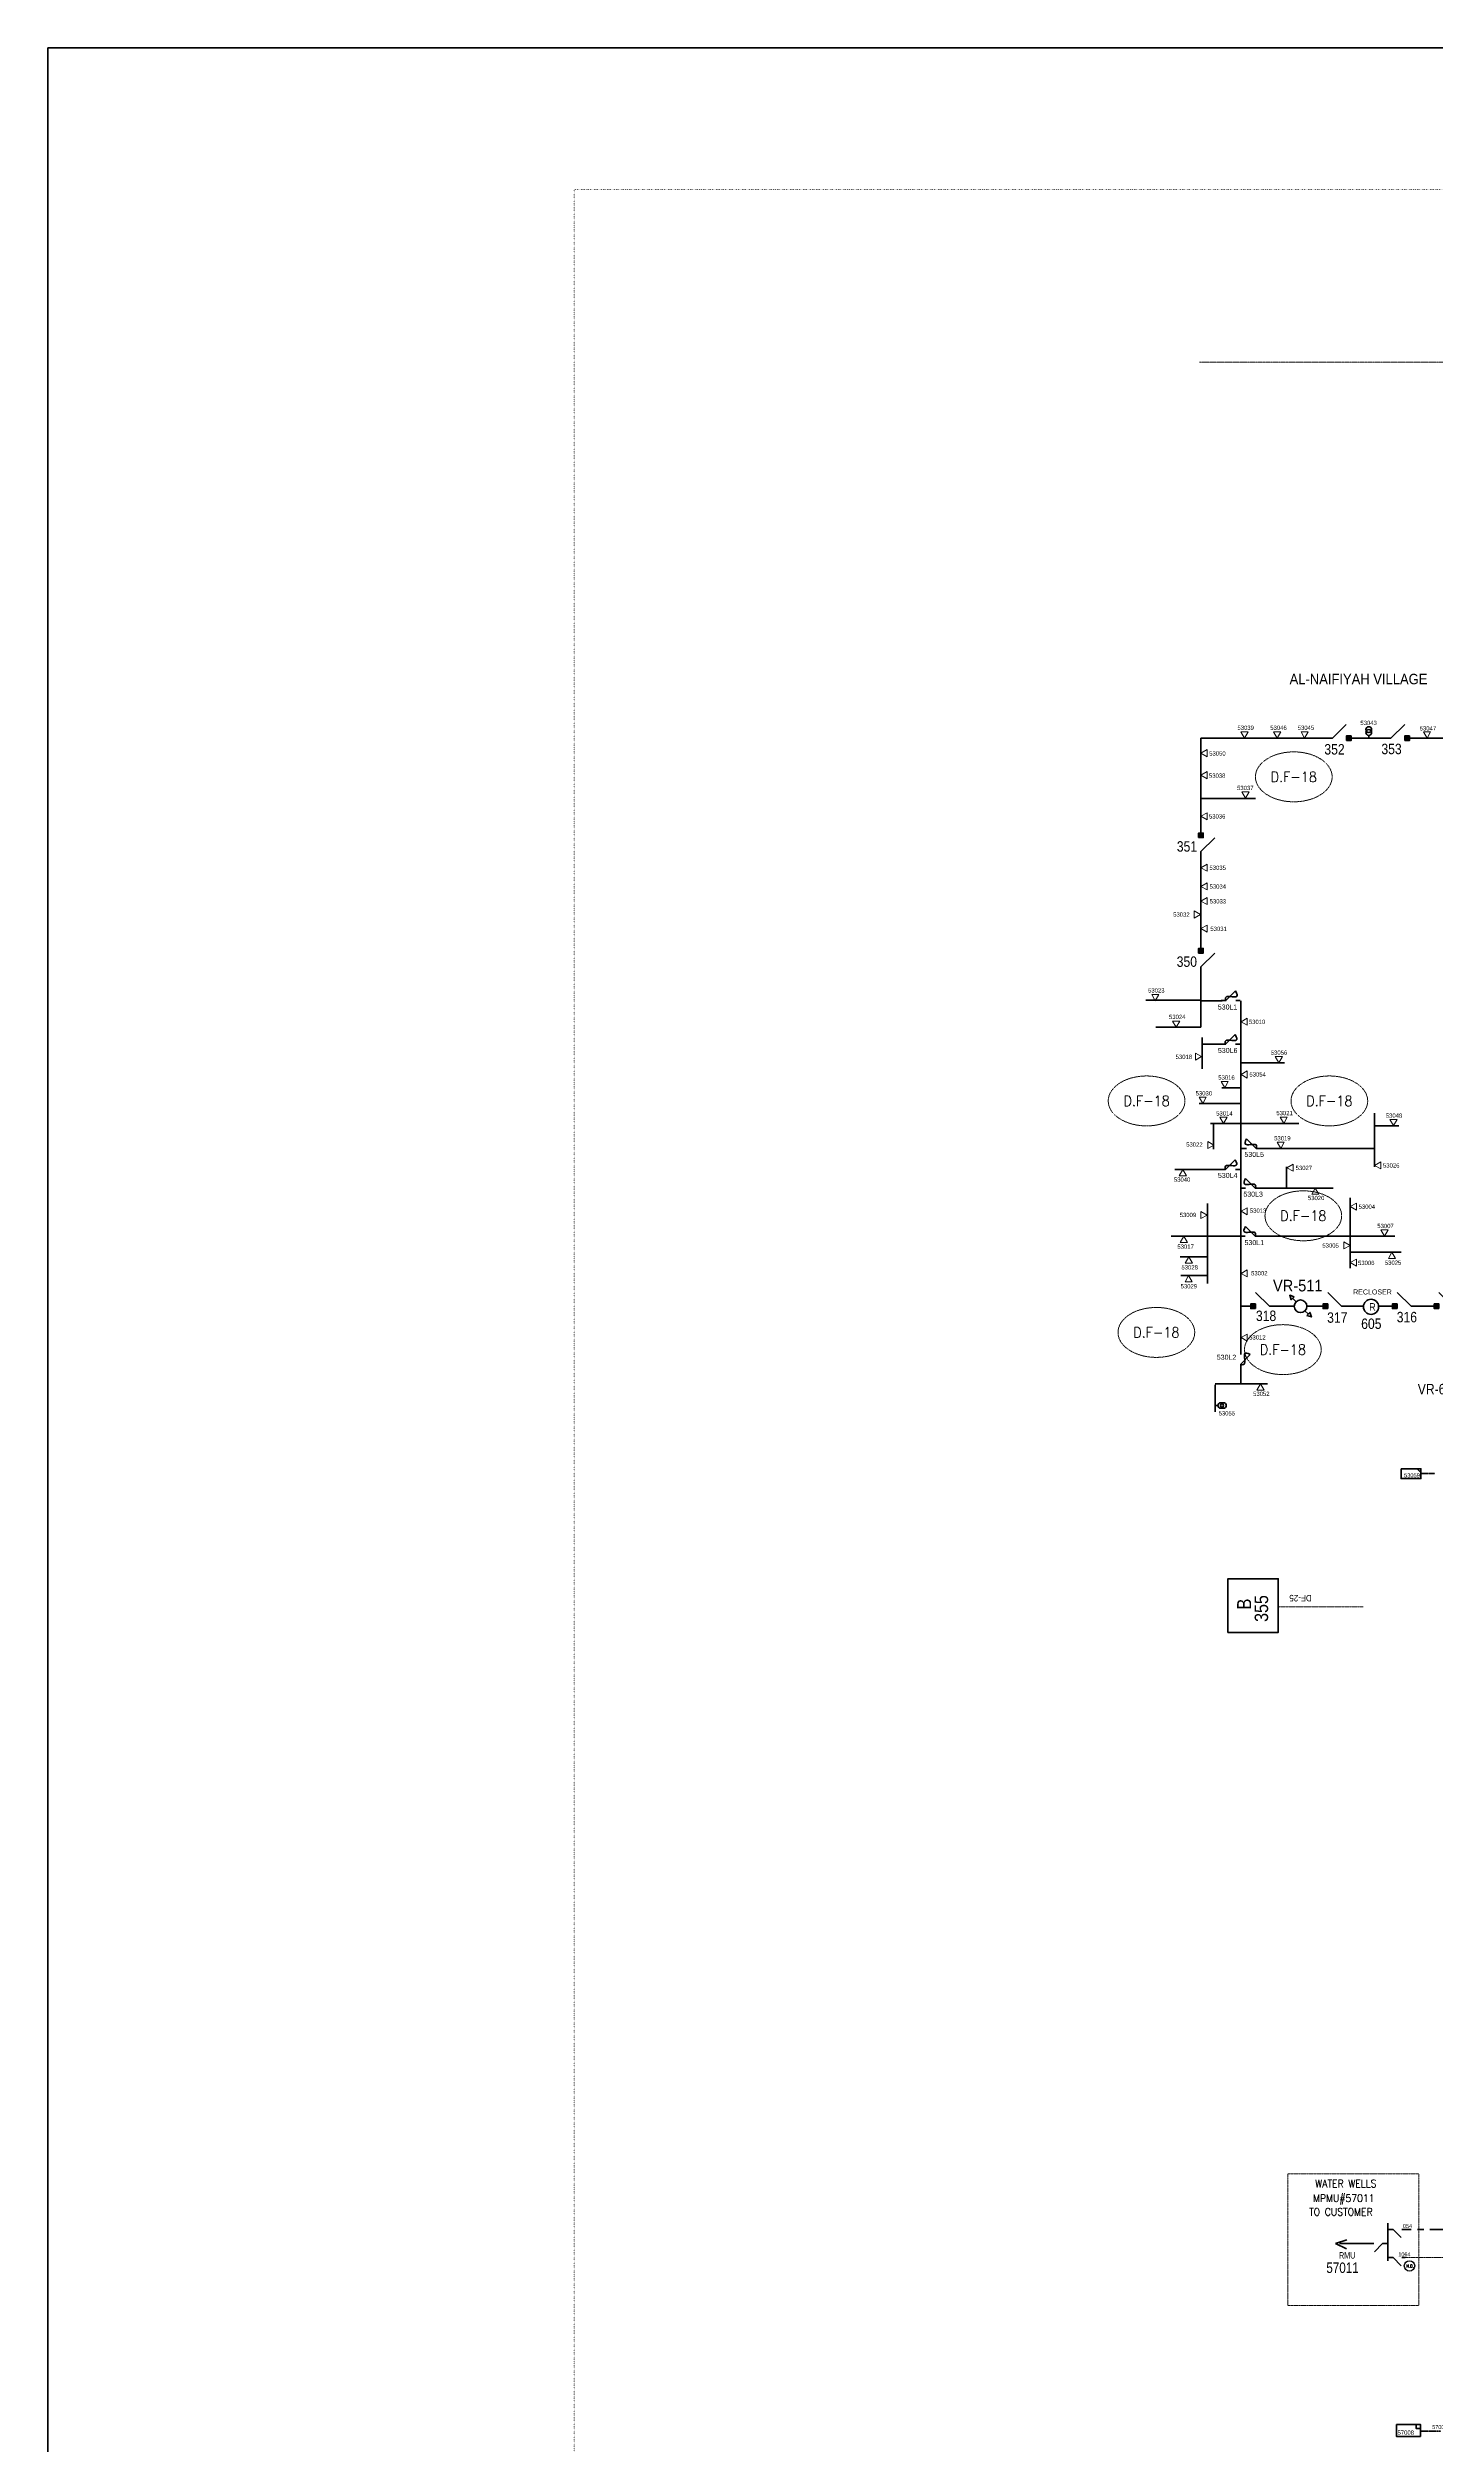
# Model space of a CAD drawing. Header units: metres. Extents: x 65984 to 144644, y -19036 to 23726.
# Drawn here: x 106944 to 108138, y 20772 to 22835 of the extents above; entities that cross this region are included whole.
import ezdxf
from ezdxf.enums import TextEntityAlignment as Align

# ---------------------------------------------------------------- set-up
doc = ezdxf.new("R2010")
doc.units = ezdxf.units.M
doc.header["$MEASUREMENT"] = 0
for name, pattern in [('( Center )', [2, 1.25, -0.25, 0.25, -0.25]), ('DGN Style 1', [0.6, 0, -0.6]), ('DGN Style 2', [0.023128, 0, -0.023128]), ('DGN Style 3', [0.013877, 0, -0.013877])]:
    doc.linetypes.add(name, pattern=pattern)
doc.layers.get('0').update_dxf_attribs({"color": 95, "lineweight": 40})
for name, color, linetype, lineweight in [('ABS', 7, 'Continuous', 40), ('ABS NUMBER', 112, 'Continuous', 30), ('d_eos', 111, 'Continuous', 40), ('d_eos no', 121, 'Continuous', 40), ('d_fco', 5, 'Continuous', 40), ('d_fco text', 95, 'Continuous', 40), ('d_grid line', 7, 'DGN Style 1', 0), ('d_switch', 95, 'Continuous', 40), ('d_tf', 1, 'Continuous', 40), ('d_tf no', 6, 'Continuous', 40), ('d_ug cable', 95, 'Continuous', 40), ('d_ug tf', 1, 'Continuous', 40), ('d_village name', 7, 'Continuous', 40), ('FDR  1  16', 234, 'Continuous', 40), ('FDR  2  05', 154, 'Continuous', 40), ('FDR  4  08', 74, 'Continuous', 40), ('fedr no', 95, 'Continuous', 40), ('GRID STATION  04', 7, 'Continuous', 40), ('O H MAIN FEEDER', 4, 'Continuous', 100), ('REGULATOR', 5, 'Continuous', 40), ('SW N O', 114, 'Continuous', 30)]:
    doc.layers.add(name, color=color, linetype=linetype, lineweight=lineweight)
doc.styles.add('Style-Arial', font='arial.ttf')
doc.styles.add('Style-ENGINEERING', font='ENGINEERING.shx')
doc.styles.add('Style-msdefault', font='msdefault.shx')
doc.styles.add('Style-STANDARD', font='STANDARD.shx')

# ---------------------------------------------------------------- blocks, each defined once
blk = doc.blocks.new('ABS2_1_1')
at = {"color": 0, "linetype": 'ByBlock', "lineweight": -2, "ltscale": 500}
for q in [(-29900, 43500), (0, 0)]:
    blk.add_line((0, 13600), q, dxfattribs=at)
at = {"color": 0, "linetype": 'ByBlock', "lineweight": -2, "ltscale": 500, "flags": 128}
for points in [[(5000, 43600), (-5000, 43600), (-5000, 53600), (5000, 53600)], [(3791, 49653), (3791, 49653), (3791, 49653)]]:
    blk.add_lwpolyline(points, close=True, dxfattribs=at)
at = {"color": 0, "linetype": 'ByBlock', "lineweight": -2, "ltscale": 500}
for points in [[(5000, 43600), (-5000, 43600), (5000, 53600), (-5000, 53600)], [(3791, 49653), (3791, 49653), (3791, 49653)]]:
    blk.add_solid(points, dxfattribs=at)
blk = doc.blocks.new('TFU_1_3')
at = {"color": 0, "linetype": 'ByBlock', "lineweight": -2, "ltscale": 500}
blk.add_line((0, 5000), (0, 0), dxfattribs=at)
for centre in [(0, 15000), (0, 10000)]:
    blk.add_circle(centre, 5000, dxfattribs=at)
blk = doc.blocks.new('*U682')
at = {"layer": 'd_fco', "color": 174, "linetype": 'Continuous', "lineweight": 100}
blk.add_line((-4.6, 4.2), (-10.1, 4.2), dxfattribs=at)
at = {"layer": 'd_fco', "color": 174, "linetype": 'Continuous', "lineweight": 100, "extrusion": (0, 0, -1), "flags": 128}
blk.add_lwpolyline([(-13, 4.2), (-7.1, 4.2), (4.4, -7.3)], dxfattribs=at)
at = {"layer": 'd_fco', "color": 174, "linetype": 'Continuous', "lineweight": 100}
blk.add_open_spline([(-4.4, -7.3), (-13, 7.7), (11.6, -7.7), (7.1, 4.2)], degree=3, dxfattribs=at)
blk = doc.blocks.new('*U809')
at = {"layer": 'REGULATOR', "color": 7, "linetype": 'Continuous', "lineweight": 211}
blk.add_circle((0, 0.1), 7.56, dxfattribs=at)
at = {"layer": 'ABS NUMBER', "color": 7, "lineweight": 211, "style": 'Style-ENGINEERING', "width": 0.9}
blk.add_text('R', height=7.56, dxfattribs=at).set_placement((-1.9, 3.7), align=Align.TOP_LEFT)
blk = doc.blocks.new('TFU_81')
at = {"layer": 'd_tf', "color": 174, "linetype": 'Continuous', "lineweight": 70, "ltscale": 0.000307269}
blk.add_line((0, 10), (0, 0), dxfattribs=at)
for centre in [(0, 30), (0, 20)]:
    blk.add_circle(centre, 10, dxfattribs=at)
blk = doc.blocks.new('TF3')
at = {"color": 0, "linetype": 'ByBlock', "lineweight": -2}
for p, q in [((11.3, 9), (18.3, 9)), ((18.3, 9), (18.3, 2))]:
    blk.add_line(p, q, dxfattribs=at)
at = {"color": 0, "linetype": 'ByBlock', "lineweight": -2, "flags": 128}
blk.add_lwpolyline([(18.3, 2), (11.3, 2), (11.3, 9)], dxfattribs=at)
at = {"color": 0, "linetype": 'ByBlock', "lineweight": -2}
blk.add_3dface([(-21.7, 9), (18.3, 9), (18.3, -11), (-21.7, -11)], dxfattribs=at)
blk = doc.blocks.new('*U846')
at = {"layer": 'd_eos', "color": 7, "linetype": 'Continuous', "lineweight": 211, "ltscale": 0.638341}
for p, q in [((14, 0), (-18.3, 0)), ((-12.9, 12.1), (-12.9, 14.9)), ((-12.9, 4.7), (-5.9, 11.5)), ((-12.9, 0), (-12.9, 4.7)), ((-0.8, 0), (-0.8, -4.6)), ((11.3, 12.1), (11.3, 14.9)), ((11.3, 4.7), (18.3, 11.5)), ((11.3, 0), (11.3, 4.7)), ((-0.8, -4.6), (6.2, -11.4)), ((-0.8, -12.1), (-0.8, -14.9))]:
    blk.add_line(p, q, dxfattribs=at)
blk = doc.blocks.new('*U2172')
at = {"layer": 'REGULATOR', "color": 174, "linetype": 'Continuous', "lineweight": 106}
for p, q in [((24, 25.1), (13.4, 14.5)), ((-14.9, -13.7), (-25.5, -24.4))]:
    blk.add_line(p, q, dxfattribs=at)
at = {"layer": 'REGULATOR', "color": 174, "linetype": 'Continuous', "lineweight": 106, "extrusion": (0, 0, -1), "flags": 128}
for points in [[(-29.5, 20), (-34.4, 34.3), (-20.1, 29.6)], [(29.6, -20), (34.4, -34.3), (20.1, -29.5)]]:
    blk.add_lwpolyline(points, close=True, dxfattribs=at)
at = {"layer": 'REGULATOR', "color": 174, "linetype": 'Continuous', "lineweight": 106, "extrusion": (0, 0, -1)}
blk.add_circle((0.8, 0.4), 20, dxfattribs=at)
blk = doc.blocks.new('TF_8')
at = {"color": 0, "linetype": 'ByBlock', "lineweight": -2}
blk.add_line((6.3, 4.95), (9.9, 1.35), dxfattribs=at)
blk.add_3dface([(-10.1, 4.95), (9.9, 4.95), (9.9, -5.05), (-10.1, -5.05)], dxfattribs=at)
blk = doc.blocks.new('*U2173')
at = {"layer": 'd_ug tf', "color": 174, "linetype": 'Continuous', "lineweight": 40, "flags": 128}
blk.add_lwpolyline([(11.5, 1.7), (7.3, 5.7), (11.5, 5.7)], close=True, dxfattribs=at)
at = {"layer": 'd_ug tf', "color": 174, "linetype": 'Continuous', "lineweight": 40, "xscale": 1.147979204721027, "yscale": 1.147979204721027, "zscale": 0.3074349725388492, "rotation": 359.9999999999999}
blk.add_blockref('TF_8', (0.1, 0), dxfattribs=at)
blk = doc.blocks.new('*U892')
at = {"layer": 'SW N O', "color": 3}
blk.add_circle((0, 0), 16.8, dxfattribs=at)
at = {"layer": 'SW N O', "color": 3, "style": 'Style-STANDARD'}
blk.add_text('N.O.', height=9.6, dxfattribs=at).set_placement((1.7, -0.2), align=Align.MIDDLE_CENTER)

msp = doc.modelspace()

# ---------------------------------------------------------------- linework, layer by layer
at = {"layer": 'd_grid line', "color": 7, "linetype": 'DGN Style 1', "lineweight": 0, "flags": 128}
msp.add_lwpolyline([(133459.3, 19332.1), (133459.3, 22713), (107396.8, 22713), (107396.8, 19332.1)], close=True, dxfattribs=at)
at = {"layer": 'd_tf', "color": 174, "linetype": 'Continuous', "lineweight": 0, "ltscale": 0.000307269, "flags": 128}
for points in [[(107970.7, 22246), (107976.9, 22246), (107973.8, 22240.7)], [(107998.9, 22246), (108005, 22246), (108001.9, 22240.7)], [(108022.5, 22246), (108028.6, 22246), (108025.5, 22240.7)], [(108128, 22246), (108134.1, 22246), (108131, 22240.7)], [(107941.6, 22230.8), (107941.6, 22224.6), (107936.3, 22227.7)], [(107941.6, 22211.8), (107941.6, 22205.7), (107936.3, 22208.7)], [(107941.6, 22176.4), (107941.6, 22170.3), (107936.3, 22173.4)], [(107971.7, 22194.4), (107977.8, 22194.4), (107974.8, 22189)], [(107941.6, 22132.1), (107941.6, 22126), (107936.3, 22129.1)], [(107941.6, 22116.1), (107941.6, 22110), (107936.3, 22113)], [(107941.6, 22103.4), (107941.6, 22097.3), (107936.3, 22100.3)], [(107930.6, 22085.7), (107930.6, 22091.9), (107935.9, 22088.8)], [(107941.6, 22079.7), (107941.6, 22073.6), (107936.3, 22076.6)], [(107894, 22020), (107900.1, 22020), (107897.1, 22014.6)], [(107912, 21997.1), (107918.2, 21997.1), (107915.1, 21991.8)], [(107976.2, 21999.6), (107976.2, 21993.4), (107970.9, 21996.5)], [(107931.6, 21963.4), (107931.6, 21969.5), (107936.9, 21966.5)], [(107976.2, 21954.2), (107976.2, 21948), (107970.9, 21951.1)], [(108000.4, 21966.5), (108006.6, 21966.5), (108003.5, 21961.2)], [(107934.8, 21931.4), (107940.9, 21931.4), (107937.9, 21926.1)], [(107953.7, 21944.9), (107959.9, 21944.9), (107956.8, 21939.6)], [(107952.7, 21914.3), (107958.9, 21914.3), (107955.8, 21909)], [(108004.5, 21914.3), (108010.7, 21914.3), (108007.6, 21909)], [(108099, 21912.3), (108105.2, 21912.3), (108102.1, 21907)], [(107942.2, 21887.3), (107942.2, 21893.4), (107947.5, 21890.3)], [(108001.9, 21892.7), (108008.1, 21892.7), (108005, 21887.3)], [(107923.9, 21863.9), (107917.7, 21863.9), (107920.8, 21869.3)], [(108015.7, 21873.9), (108015.7, 21867.7), (108010.3, 21870.8)], [(108091.2, 21875.9), (108091.2, 21869.7), (108085.9, 21872.8)], [(108037.9, 21847.9), (108031.7, 21847.9), (108034.8, 21853.2)], [(107936.4, 21827), (107936.4, 21833.1), (107941.8, 21830)], [(107976.2, 21836.4), (107976.2, 21830.3), (107970.9, 21833.3)], [(108070.2, 21840.3), (108070.2, 21834.2), (108064.9, 21837.3)], [(107924.7, 21806.5), (107918.6, 21806.5), (107921.6, 21811.9)], [(108059.4, 21800.9), (108059.4, 21807), (108064.7, 21803.9)], [(108091.2, 21817.2), (108097.4, 21817.2), (108094.3, 21811.9)], [(107929.1, 21788.7), (107922.9, 21788.7), (107926, 21794.1)], [(108070.2, 21792.1), (108070.2, 21786), (108064.9, 21789.1)], [(108103.9, 21792.7), (108097.8, 21792.7), (108100.8, 21798)], [(107928.9, 21772.5), (107922.8, 21772.5), (107925.8, 21777.9)], [(107976.3, 21776.8), (107976.3, 21782.9), (107970.9, 21779.8)], [(107976.2, 21727.6), (107976.2, 21721.4), (107970.9, 21724.5)], [(107990.7, 21679.3), (107984.5, 21679.3), (107987.6, 21684.6)]]:
    msp.add_lwpolyline(points, close=True, dxfattribs=at)
at = {"layer": 'd_ug cable', "color": 1, "linetype": 'DGN Style 3', "lineweight": 0}
msp.add_line((107935.2, 22564.4), (133669.6, 22541.1), dxfattribs=at)
at = {"layer": 'd_ug cable', "color": 174, "linetype": 'DGN Style 3', "lineweight": 106}
msp.add_line((108125.6, 21607.5), (108137.8, 21607.5), dxfattribs=at)
at = {"layer": 'd_ug cable', "color": 251, "linetype": 'DGN Style 3', "lineweight": 140}
msp.add_line((108125.2, 20783.2), (108143, 20783.2), dxfattribs=at)
at = {"layer": 'd_ug cable', "color": 202, "linetype": 'DGN Style 3', "lineweight": 13, "flags": 128}
msp.add_lwpolyline([(108003.2, 21492.8), (108075.9, 21492.8)], dxfattribs=at)
at = {"layer": 'd_ug cable', "color": 55, "linetype": 'DGN Style 3', "lineweight": 0, "flags": 128}
msp.add_lwpolyline([(108112.1, 20932.5), (108209.3, 20932.5), (108209.3, 20971), (109260.7, 20971), (109260.7, 20949.9)], dxfattribs=at)
at = {"layer": 'FDR  1  16', "color": 5, "linetype": '( Center )', "lineweight": 211, "ltscale": 21.338113}
for p, q in [((108052.2, 20944.6), (108062, 20947.9)), ((108082.3, 20944.6), (108052.2, 20944.6)), ((108052.2, 20944.6), (108061.6, 20940.2))]:
    msp.add_line(p, q, dxfattribs=at)
at = {"layer": 'FDR  1  16', "color": 5, "linetype": '( Center )', "lineweight": 211, "ltscale": 21.338113, "flags": 128}
msp.add_lwpolyline([(108309.9, 21046.1), (108309.9, 21054.6), (108147.6, 21054.6), (108147.6, 20956.8), (108112.2, 20956.8)], dxfattribs=at)
at = {"layer": 'FDR  2  05', "color": 174, "linetype": 'Continuous', "lineweight": 100}
for p, q in [((107936.9, 22188.8), (107983.2, 22188.8)), ((107935.8, 22014.9), (107888.8, 22014.9)), ((107936.3, 22014.6), (107936.3, 21991.8)), ((107936.3, 21991.8), (107897.4, 21991.8)), ((107937.3, 21982.9), (107937.3, 21955.9)), ((107953.8, 21977.1), (107937.3, 21977.1)), ((108008.3, 21961.2), (107970.6, 21961.2)), ((107970.3, 21939.6), (107954.3, 21939.6)), ((107970.6, 21926.1), (107934.8, 21926.1)), ((107944.5, 21909), (108020.5, 21909)), ((107947.3, 21909), (107947.3, 21886.8)), ((108085.8, 21917.8), (108085.8, 21871.5)), ((107987.3, 21887.3), (108085.8, 21887.3)), ((108086, 21906.8), (108106.6, 21906.8)), ((107953.8, 21869.3), (107913.8, 21869.3)), ((108010.1, 21853.2), (108010.1, 21871.7)), ((107986.6, 21853.2), (108050.3, 21853.2)), ((107942.1, 21771.2), (107942.1, 21839.9)), ((108064.7, 21784.3), (108064.7, 21844.9)), ((107910.6, 21811.9), (107971.5, 21811.9)), ((107986.5, 21811.9), (108103.4, 21811.9)), ((107918.6, 21794.1), (107942.2, 21794.1)), ((108064.7, 21798.1), (108108.6, 21798.1)), ((107919, 21777.9), (107942.2, 21777.9)), ((107993.6, 21684.6), (107948.5, 21684.6)), ((107948.5, 21660.5), (107948.5, 21684)), ((107970.6, 21684.6), (107970.6, 21698.9))]:
    msp.add_line(p, q, dxfattribs=at)
at = {"layer": 'FDR  4  08', "linetype": 'DGN Style 2', "lineweight": 13, "flags": 128}
msp.add_lwpolyline([(108011.3, 21004.7), (108124, 21004.7), (108124, 20891.4), (108011.3, 20891.4)], close=True, dxfattribs=at)
at = {"layer": 'fedr no', "color": 82, "linetype": 'DGN Style 3', "lineweight": 13, "true_color": 0x1dc70e}
for centre in [(108016.3, 22207.3), (107889.6, 21928.3), (108046.9, 21928.3), (108024.5, 21829.4), (107898, 21729), (108006.9, 21714.2)]:
    msp.add_ellipse(centre, major_axis=(33, 0), ratio=0.651175, dxfattribs=at)
at = {"layer": 'GRID STATION  04', "color": 202, "linetype": 'Continuous', "lineweight": 70, "ltscale": 0.911107, "flags": 128}
msp.add_lwpolyline([(107959.6, 21470.7), (108002.9, 21470.7), (108002.9, 21517), (107959.6, 21517)], close=True, dxfattribs=at)
at = {"layer": 'O H MAIN FEEDER', "color": 174, "lineweight": 211, "ltscale": 0.358755}
msp.add_line((107970.6, 21714), (107970.6, 22014.6), dxfattribs=at)
at = {"layer": 'O H MAIN FEEDER', "color": 140, "lineweight": 211, "ltscale": 0.498271, "flags": 128}
msp.add_lwpolyline([(106943.9, 22834.8), (144644.1, 22834.8), (144644.1, 19389.5), (106943.9, 19389.5)], close=True, dxfattribs=at)
at = {"layer": 'O H MAIN FEEDER', "color": 174, "lineweight": 211, "ltscale": 0.358755, "flags": 128}
for points in [[(107936.3, 22159.4), (107936.3, 22240.5)], [(107936.3, 22240.5), (108045.1, 22240.5)], [(108065.5, 22240.5), (108095.1, 22240.5)], [(108116.5, 22240.5), (108206.7, 22240.5)], [(107936.3, 22060.2), (107936.3, 22138.1)], [(107936.3, 22014.6), (107936.3, 22040.3)], [(107954.6, 22014.6), (107936.3, 22014.6)], [(107978.7, 21751.5), (107970.6, 21751.5)], [(108017.2, 21751.5), (108000.2, 21751.5)], [(108041.5, 21751.5), (108027.6, 21751.5)], [(108076.3, 21751.5), (108062, 21751.5)], [(108101, 21751.5), (108089.3, 21751.5)], [(108137.1, 21751.5), (108120.3, 21751.5)]]:
    msp.add_lwpolyline(points, dxfattribs=at)

# ---------------------------------------------------------------- block references
at = {"layer": 'ABS', "color": 7, "linetype": 'Continuous', "lineweight": 211, "ltscale": 0.59722, "xscale": 0.0004001379781518799, "zscale": 0.0002649841399045006}
for p, yscale, rotation in [((108044.1, 22240.5), 0.0004001379781518799, 269.9999999999997), ((108094.4, 22240.5), 0.0004001379781518799, 269.9999999999997), ((107936.3, 22137.5), -0.0004001379781518802, 180.0000000000002), ((107936.3, 22038.2), -0.0004001379781518802, 180.0000000000002), ((108000.7, 21751.5), -0.0004001379781518802, 270.0000000000002), ((108062.9, 21751.5), -0.0004001379781518802, 270.0000000000002), ((108122.7, 21751.5), -0.0004001379781518802, 270.0000000000002), ((108158.6, 21751.5), -0.0004001379781518802, 270.0000000000002)]:
    msp.add_blockref('ABS2_1_1', p, dxfattribs=dict(at, yscale=yscale, rotation=rotation))
at = {"layer": 'd_eos', "color": 7, "linetype": 'Continuous', "lineweight": 211, "ltscale": 0.638341, "rotation": 270.0000000000001}
msp.add_blockref('*U846', (108097.2, 20943.8), dxfattribs=at)
at = {"layer": 'd_fco', "color": 174, "linetype": 'Continuous', "lineweight": 100, "xscale": 0.72, "yscale": 0.72, "zscale": 0.72, "rotation": 180.0135097814725}
for p in [(107963, 22017.7), (107962.7, 21980.1), (107962.7, 21872.3)]:
    msp.add_blockref('*U682', p, dxfattribs=at)
at = {"layer": 'd_fco', "color": 174, "linetype": 'Continuous', "lineweight": 100, "extrusion": (0, 0, -1), "xscale": 0.72, "yscale": 0.72, "zscale": 0.72}
for p, rotation in [((-107978.8, 21890.4), 179.9999999998984), ((-107978, 21856.2), 179.9999999998984), ((-107977.8, 21814.9), 179.9999999998984), ((-107973.6, 21706.7), 270.0000000000001)]:
    msp.add_blockref('*U682', p, dxfattribs=dict(at, rotation=rotation))
at = {"layer": 'd_tf', "color": 174, "linetype": 'Continuous', "lineweight": 70, "ltscale": 0.000307269}
for name, p, xscale, yscale, zscale, rotation in [('TFU_81', (108080.8, 22240.5), 0.2479635082197414, 0.2479635082197414, 0.2479635082197414, 359.9999999999999), ('TFU_1_3', (107948.5, 21666.1), 0.0004849772010347442, 0.0004849772010347442, 0.0003687225983912773, 270)]:
    msp.add_blockref(name, p, dxfattribs=dict(at, xscale=xscale, yscale=yscale, zscale=zscale, rotation=rotation))
at = {"layer": 'd_ug tf', "color": 174, "linetype": 'Continuous', "lineweight": 40, "xscale": 0.7410357909034937, "yscale": 0.7410357909034937, "zscale": 0.7410357909034937}
msp.add_blockref('*U2173', (108117.2, 21607.4), dxfattribs=at)
at = {"layer": 'd_ug tf', "color": 251, "linetype": 'Continuous', "lineweight": 40, "xscale": 0.5165832368860589, "yscale": 0.5165832368860589, "zscale": 0.09644393463131137, "rotation": 359.9999999999999}
msp.add_blockref('TF3', (108115.8, 20784.3), dxfattribs=at)
at = {"layer": 'REGULATOR', "color": 174, "linetype": 'Continuous', "lineweight": 106, "xscale": 0.2721917536977412, "yscale": 0.2721917536977412, "zscale": 0.2721917536977412, "rotation": 90.00000000000001}
msp.add_blockref('*U2172', (108022.2, 21751.7), dxfattribs=at)
at = {"layer": 'REGULATOR', "color": 7, "linetype": 'Continuous', "lineweight": 211, "xscale": 0.8617189944760538, "yscale": 0.8617189944760538, "zscale": 0.8617189944760538}
msp.add_blockref('*U809', (108082.8, 21751), dxfattribs=at)
at = {"layer": 'SW N O', "color": 3, "xscale": 0.265562517187993, "yscale": 0.265562517187993, "zscale": 0.265562517187993}
msp.add_blockref('*U892', (108115.9, 20925.3), dxfattribs=at)

# ---------------------------------------------------------------- texts
at = {"layer": 'ABS NUMBER', "color": 7, "lineweight": 140, "style": 'Style-Arial'}
for s, height, width, p in [('352', 9, 0.833333, (108042.6, 22235.5)), ('353', 9, 0.833333, (108091.7, 22235.8)), ('351', 9, 0.833333, (107915.6, 22151.9)), ('350', 9, 0.833333, (107915.5, 22052.7)), ('VR-511', 10, 0.9, (107998.4, 21774.3)), ('318', 9, 0.833333, (107983.7, 21747.8)), ('317', 9, 0.833333, (108045, 21746.3)), ('316', 9, 0.833333, (108104.9, 21746.7)), ('605', 9, 0.833333, (108074.3, 21741))]:
    msp.add_text(s, height=height, dxfattribs=dict(at, width=width)).set_placement(p, align=Align.TOP_LEFT)
at = {"layer": 'ABS NUMBER', "color": 7, "lineweight": 140, "style": 'Style-Arial', "width": 0.833333}
msp.add_text('VR-612', height=9, dxfattribs=at).set_placement((108158.5, 21684.7), align=Align.TOP_RIGHT)
at = {"layer": 'd_eos no', "color": 7, "linetype": 'Continuous', "lineweight": 140, "style": 'Style-msdefault', "width": 0.833333}
msp.add_text('57011', height=9, dxfattribs=at).set_placement((108044.3, 20928.3), align=Align.TOP_LEFT)
at = {"layer": 'd_eos no', "color": 7, "linetype": 'Continuous', "lineweight": 53, "style": 'Style-msdefault', "width": 0.818182}
msp.add_text('RMU', height=5.5, dxfattribs=at).set_placement((108055.2, 20937.2), align=Align.TOP_LEFT)
at = {"layer": 'd_fco text', "color": 174, "linetype": 'Continuous', "lineweight": 80, "style": 'Style-msdefault', "width": 0.916667}
for s, p in [('530L1', (107967.7, 22011.3)), ('530L6', (107967.8, 21973.9)), ('530L4', (107967.8, 21866.3))]:
    msp.add_text(s, height=4.32, rotation=0.0135, dxfattribs=at).set_placement(p, align=Align.TOP_RIGHT)
for s, p in [('530L5', (107973.8, 21884.4)), ('530L3', (107972.9, 21850.2)), ('530L1', (107973.9, 21808.5)), ('530L2', (107950, 21709.8))]:
    msp.add_text(s, height=4.32, dxfattribs=at).set_placement(p, align=Align.TOP_LEFT)
at = {"layer": 'd_fco text', "color": 174, "linetype": 'Continuous', "lineweight": 70, "style": 'Style-msdefault', "width": 0.916667}
msp.add_text('RECLOSER', height=4.32, dxfattribs=at).set_placement((108067.4, 21766), align=Align.TOP_LEFT)
at = {"layer": 'd_switch', "color": 1, "linetype": 'Continuous', "lineweight": 30, "style": 'Style-ENGINEERING', "width": 0.857143}
msp.add_text('054', height=3.43, dxfattribs=at).set_placement((108110.2, 20961.4), align=Align.TOP_LEFT)
at = {"layer": 'd_switch', "color": 9, "linetype": 'Continuous', "lineweight": 30, "style": 'Style-ENGINEERING', "width": 0.857143}
msp.add_text('1064', height=3.43, dxfattribs=at).set_placement((108106.3, 20937), align=Align.TOP_LEFT)
at = {"layer": 'd_switch', "color": 1, "linetype": 'Continuous', "lineweight": 30, "style": 'Style-ENGINEERING', "width": 0.857143}
msp.add_text('57008', height=3.43, dxfattribs=at).set_placement((108148.5, 20788.3), align=Align.TOP_RIGHT)
at = {"layer": 'd_tf no', "color": 174, "linetype": 'Continuous', "lineweight": 40, "style": 'Style-msdefault', "width": 0.945946}
for s, p in [('53039', (107967.8, 22251.4)), ('53046', (107996.1, 22251.4)), ('53045', (108019.7, 22251.4)), ('53043', (108073.6, 22255.6)), ('53047', (108124.7, 22250.9)), ('53050', (107943.5, 22229.3)), ('53038', (107943.3, 22210.2)), ('53037', (107967.5, 22199.6)), ('53036', (107943.3, 22175.1)), ('53035', (107943.7, 22130.9)), ('53034', (107943.8, 22114.7)), ('53033', (107943.9, 22102)), ('53032', (107912.5, 22090.6)), ('53031', (107944.5, 22078.3)), ('53023', (107890.9, 22025.3)), ('53024', (107908.9, 22002.5)), ('53010', (107977.6, 21998.2)), ('53056', (107996.5, 21971.7)), ('53018', (107914.6, 21968.1)), ('53016', (107951.3, 21950.3)), ('53054', (107978.1, 21953)), ('53030', (107931.8, 21936.7)), ('53014', (107949.5, 21919.4)), ('53021', (108001.3, 21919.7)), ('53048', (108095.5, 21917.5)), ('53022', (107923.7, 21892.6)), ('53019', (107999.4, 21898)), ('53027', (108017.9, 21872.5)), ('53026', (108093.1, 21874.6)), ('53040', (107913.1, 21862.4)), ('53020', (108028.5, 21846.6)), ('53009', (107918.1, 21832)), ('53013', (107978.5, 21835.7)), ('53004', (108072.1, 21839.1)), ('53017', (107916.1, 21804.7)), ('53005', (108040.9, 21805.7)), ('53007', (108088.2, 21822.5)), ('53028', (107919.6, 21786.9)), ('53006', (108071.6, 21790.7)), ('53025', (108094.7, 21790.9)), ('53029', (107918.9, 21770.6)), ('53012', (107977.9, 21726.6)), ('53055', (107951.6, 21661.2)), ('53052', (107981.3, 21678))]:
    msp.add_text(s, height=3.7, dxfattribs=at).set_placement(p, align=Align.TOP_LEFT)
for s, height, p in [('53002', 3.7, (107993.7, 21781.8)), ('53059', 3.55, (108124.8, 21607.8))]:
    msp.add_text(s, height=height, dxfattribs=at).set_placement(p, align=Align.TOP_RIGHT)
at = {"layer": 'd_tf no', "color": 7, "linetype": 'Continuous', "lineweight": 40, "style": 'Style-ENGINEERING', "width": 0.921053}
msp.add_text('DF-25', height=5.67, rotation=180, dxfattribs=at).set_placement((108031.8, 21497.4), align=Align.TOP_LEFT)
at = {"layer": 'd_tf no', "color": 22, "linetype": 'Continuous', "lineweight": 40, "style": 'Style-msdefault', "width": 0.945946}
msp.add_text('57008', height=3.7, dxfattribs=at).set_placement((108105.6, 20783.7), align=Align.TOP_LEFT)
at = {"layer": 'd_village name', "color": 7, "linetype": 'Continuous', "lineweight": 53, "style": 'Style-Arial', "width": 0.888889}
msp.add_text('AL-NAIFIYAH VILLAGE', height=9, dxfattribs=at).set_placement((108072, 22291.5), align=Align.MIDDLE_CENTER)
at = {"layer": 'd_village name', "color": 7, "linetype": 'Continuous', "lineweight": 53, "style": 'Style-STANDARD'}
for s, height, p in [('MPMU#57011', 6.4, (108059.3, 20983.6)), ('WATER WELLS', 6.401, (108061.1, 20996.2)), ('TO CUSTOMER ', 6.401, (108058.8, 20971.8))]:
    msp.add_text(s, height=height, dxfattribs=at).set_placement(p, align=Align.MIDDLE_CENTER)
at = {"layer": 'fedr no', "color": 6, "linetype": 'Continuous', "lineweight": 40, "char_height": 8.85, "attachment_point": 5, "style": 'Style-STANDARD'}
for insert in [(108016.3, 22207.3), (107889.6, 21928.3), (108046.9, 21928.3), (108024.5, 21829.4), (107898, 21729), (108006.9, 21714.2)]:
    msp.add_mtext('D.F-18', dxfattribs=dict(at, insert=insert))
at = {"layer": 'GRID STATION  04', "color": 202, "linetype": 'Continuous', "lineweight": 70, "style": 'Style-msdefault', "width": 0.888889}
for s, height, p in [('B', 12.1, (107967.5, 21490.3)), ('355', 11.6, (107982.6, 21479.8))]:
    msp.add_text(s, height=height, rotation=90, dxfattribs=at).set_placement(p, align=Align.TOP_LEFT)

doc.saveas('drawing.dxf')
